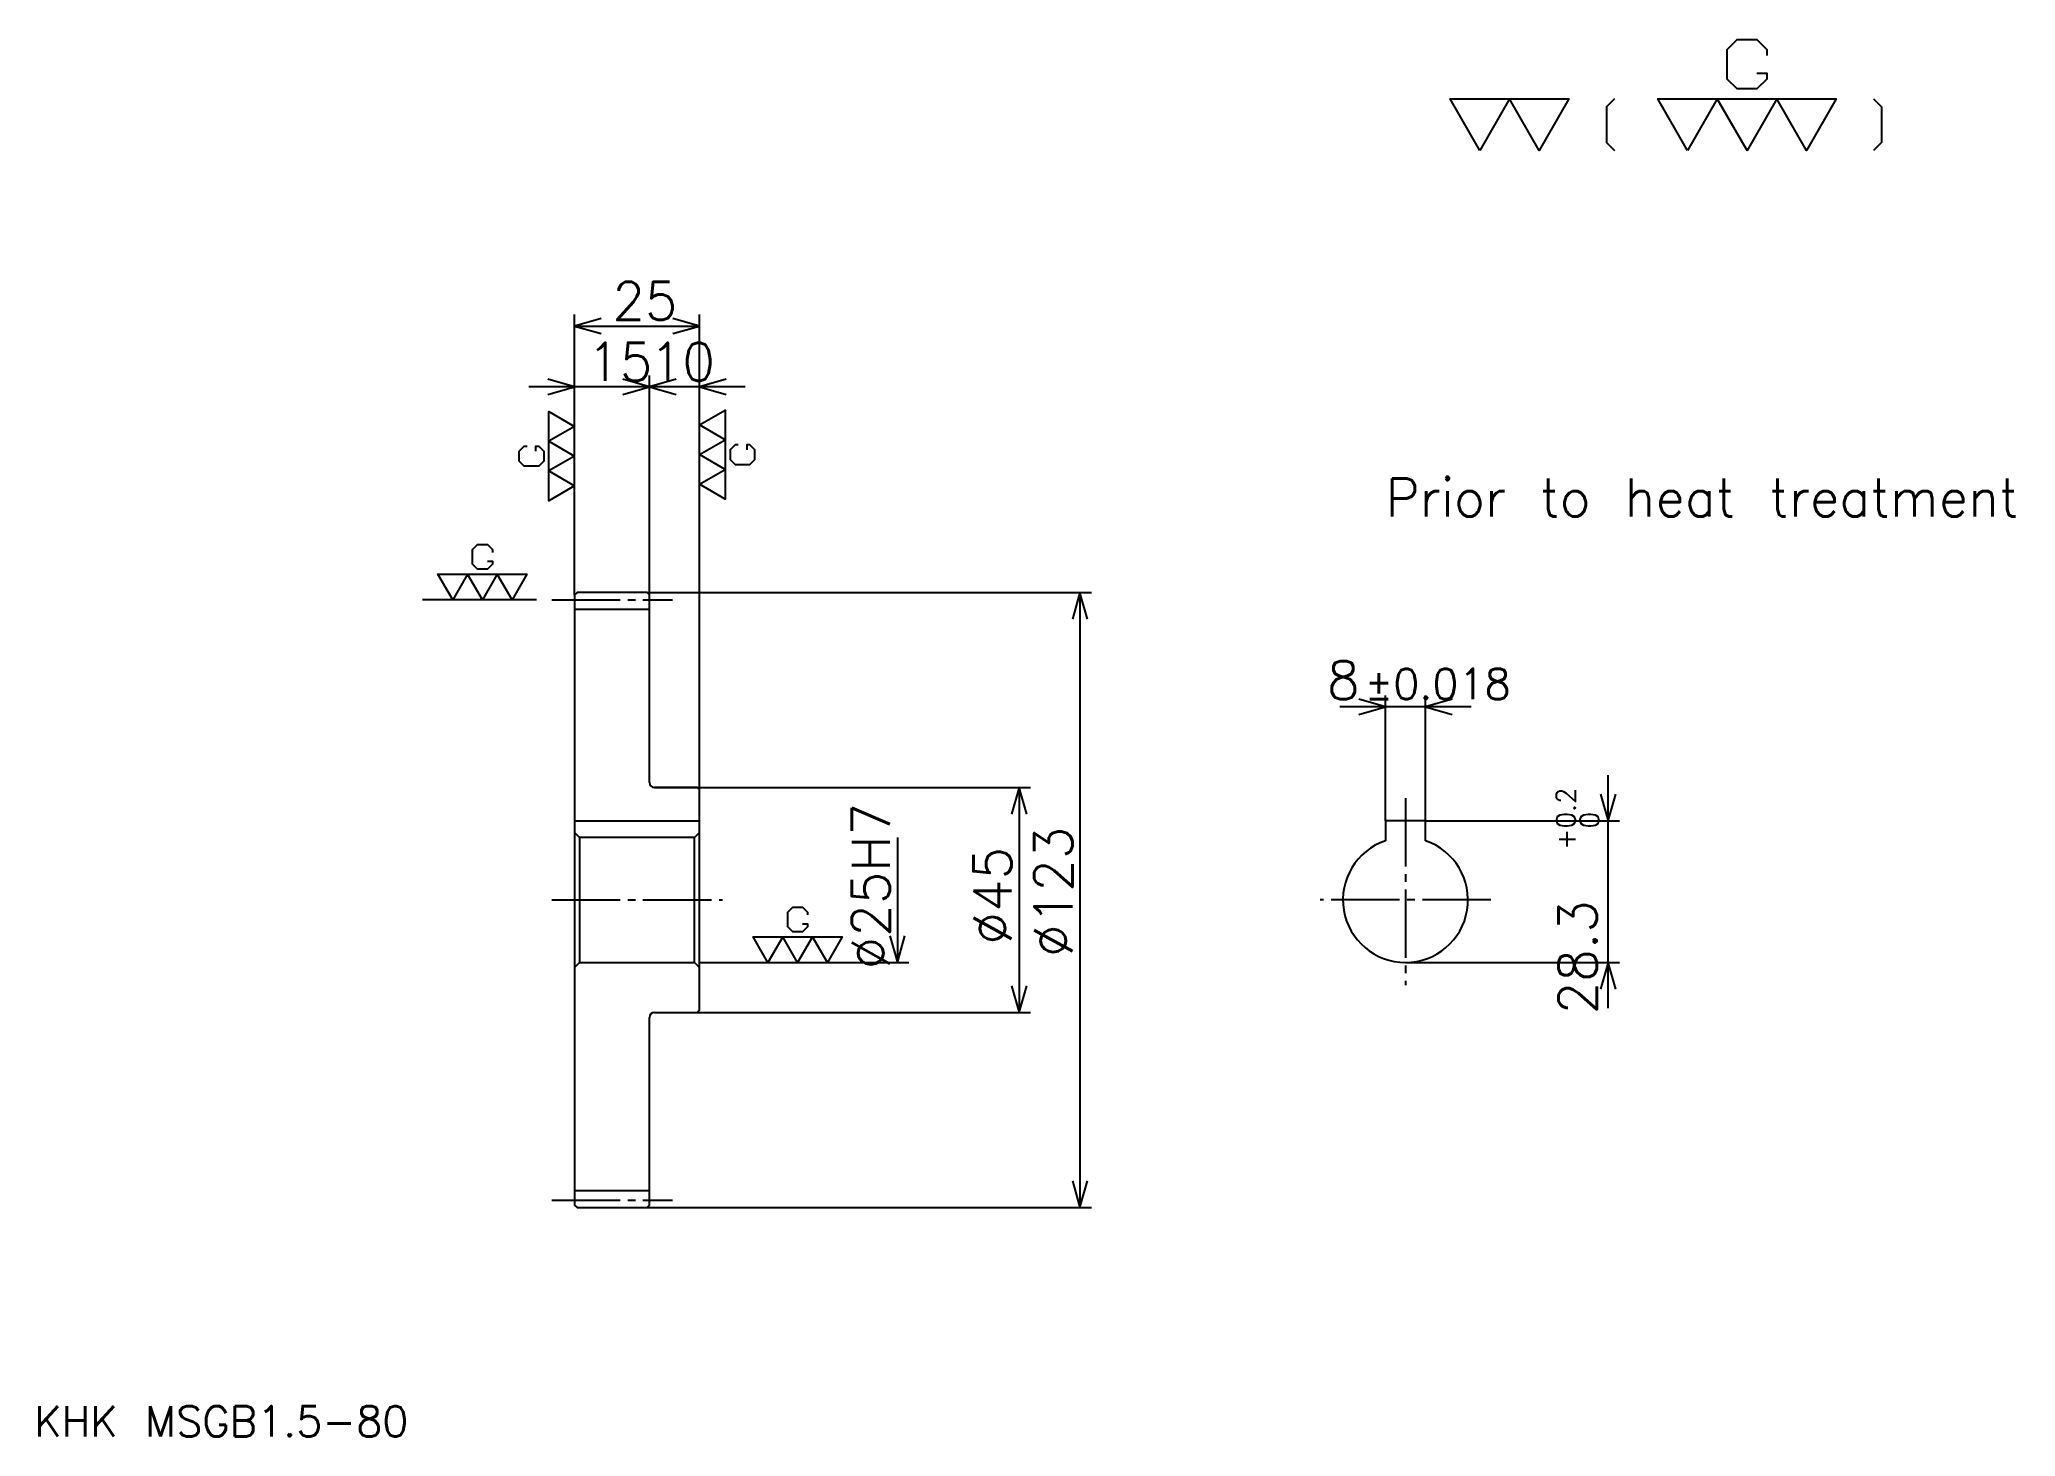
# Model space of a CAD drawing. Extents: x 16 to 411, y 17 to 296.
import ezdxf

# ---------------------------------------------------------------- set-up
doc = ezdxf.new("R2010")
doc.units = 0
doc.linetypes.add('DASHDOT', pattern=[18.260869, 13.695652, -1.521739, 1.521739, -1.521739])
doc.layers.get('0').update_dxf_attribs({"linetype": 'CONTINUOUS'})
doc.layers.add('DASHDOT', color=6, linetype='DASHDOT')
doc.styles.add('KANJI', font='TXT', dxfattribs={"bigfont": 'BIGFONT'})

msp = doc.modelspace()

# ---------------------------------------------------------------- linework, layer by layer
at = {"color": 5}
for p, q in [((123.260864, 185.521744), (123.260864, 241.065216)), ((123.260864, 238.782608), (148.260864, 238.782608)), ((148.260864, 185.521744), (148.260864, 241.065216)), ((147.391296, 226.608704), (114.130432, 226.608704)), ((157.391296, 226.608704), (129.130432, 226.608704)), ((138.260864, 185.521744), (138.260864, 228.891312)), ((123.260864, 185.021744), (123.260864, 185.521744)), ((137.760864, 185.521744), (148.260864, 185.521744)), ((138.260864, 185.021744), (138.260864, 185.521744)), ((148.260864, 185.521744), (226.630432, 185.521744)), ((148.260864, 146.021744), (148.260864, 185.521744)), ((224.347824, 185.521744), (224.347824, 62.521744)), ((302.586945, 162.647827), (276.32608, 162.647827)), ((285.456512, 139.821747), (285.456512, 164.930435)), ((293.456512, 139.821747), (293.456512, 164.930435)), ((139.260864, 146.521744), (148.260864, 146.521744)), ((148.260864, 146.521744), (214.456512, 146.521744)), ((212.173904, 146.521744), (212.173904, 101.521744)), ((329.978271, 102.391312), (329.978271, 148.952179)), ((293.456512, 139.821747), (332.260864, 139.821747)), ((187.82608, 136.521744), (187.82608, 111.521744)), ((148.260864, 111.521744), (190.108688, 111.521744)), ((289.456512, 111.521744), (332.260864, 111.521744)), ((139.260864, 101.521744), (148.260864, 101.521744)), ((148.260864, 101.521744), (214.456512, 101.521744)), ((137.760864, 62.521744), (148.260864, 62.521744)), ((148.260864, 62.521744), (226.630432, 62.521744))]:
    msp.add_line(p, q, dxfattribs=at)
at = {"color": 7}
msp.add_line((115.652168, 184.021744), (92.82608, 184.021744), dxfattribs=at)
at = {"color": 4}
for p, q in [((123.260864, 182.146744), (138.260864, 182.146744)), ((123.260864, 139.821747), (148.260864, 139.821747)), ((124.260864, 136.521744), (124.260864, 111.521744)), ((147.260864, 136.521744), (148.260864, 137.521744)), ((147.260864, 111.521744), (148.260864, 110.521744)), ((123.260864, 65.896744), (138.260864, 65.896744))]:
    msp.add_line(p, q, dxfattribs=at)
at = {"color": 7}
for points in [[(359.739136, 289.343506), (361.717407, 289.343506), (361.717407, 288.156525), (359.739136, 286.178284), (355.782623, 286.178284), (353.804352, 288.156525), (353.804352, 294.091309), (355.782623, 296.06958), (359.739136, 296.06958), (361.717407, 294.091309), (361.717407, 292.904358)], [(304.347839, 273.913055), (298.413055, 284.200012), (322.152191, 284.200012), (316.217407, 273.913055), (310.282623, 284.200012), (304.347839, 273.913055)], [(331.252197, 284.200012), (329.669586, 282.617401), (329.669586, 275.495667), (331.252197, 273.913055)], [(345.891327, 273.913055), (339.956543, 284.200012), (375.565247, 284.200012), (369.630432, 273.913055), (363.695679, 284.200012), (357.760895, 273.913055), (351.826111, 284.200012), (345.891327, 273.913055)], [(383.082611, 284.200012), (384.665222, 282.617401), (384.665222, 275.495667), (383.082611, 273.913055)], [(123.260864, 206.82608), (118.117386, 203.858704), (118.117386, 221.66304), (123.260864, 218.695648), (118.117386, 215.728271), (123.260864, 212.760864), (118.117386, 209.793488), (123.260864, 206.82608)], [(148.260864, 219), (153.404343, 221.967407), (153.404343, 204.163055), (148.260864, 207.130432), (153.404343, 210.097839), (148.260864, 213.065216), (153.404343, 216.032623), (148.260864, 219)], [(115.545647, 213.75), (115.545647, 214.739136), (116.139122, 214.739136), (117.128258, 213.75), (117.128258, 211.771744), (116.139122, 210.782608), (113.171738, 210.782608), (112.182602, 211.771744), (112.182602, 213.75), (113.171738, 214.739136), (113.765213, 214.739136)], [(155.976074, 215.043488), (155.382599, 215.043488), (154.393478, 214.054352), (154.393478, 212.076096), (155.382599, 211.086975), (158.349991, 211.086975), (159.339127, 212.076096), (159.339127, 214.054352), (158.349991, 215.043488), (157.756516, 215.043488), (157.756516, 214.054352)], [(105.836952, 191.736969), (106.82608, 191.736969), (106.82608, 191.143494), (105.836952, 190.154358), (103.858688, 190.154358), (102.86956, 191.143494), (102.86956, 194.11087), (103.858688, 195.100006), (105.836952, 195.100006), (106.82608, 194.11087), (106.82608, 193.517395)], [(98.91304, 184.021744), (95.945648, 189.165222), (113.749992, 189.165222), (110.7826, 184.021744), (107.815216, 189.165222), (104.847824, 184.021744), (101.880432, 189.165222), (98.91304, 184.021744)], [(168.880432, 119.236961), (169.869568, 119.236961), (169.869568, 118.643486), (168.880432, 117.65435), (166.902161, 117.65435), (165.91304, 118.643486), (165.91304, 121.61087), (166.902161, 122.600006), (168.880432, 122.600006), (169.869568, 121.61087), (169.869568, 121.017395)], [(161.956512, 111.521744), (158.98912, 116.665222), (176.793472, 116.665222), (173.82608, 111.521744), (170.858688, 116.665222), (167.891296, 111.521744), (164.923904, 116.665222), (161.956512, 111.521744)]]:
    msp.add_lwpolyline(points, dxfattribs=at)
at = {"color": 5}
for points in [[(128.586945, 240.304352), (123.260864, 238.782608), (128.586945, 237.260864)], [(142.934784, 237.260864), (148.260864, 238.782608), (142.934784, 240.304352)], [(117.934776, 225.086975), (123.260864, 226.608704), (117.934776, 228.130432)], [(132.934784, 225.086975), (138.260864, 226.608704), (132.934784, 228.130432)], [(143.586945, 228.130432), (138.260864, 226.608704), (143.586945, 225.086975)], [(153.586945, 228.130432), (148.260864, 226.608704), (153.586945, 225.086975)], [(225.869568, 180.195648), (224.347824, 185.521744), (222.82608, 180.195648)], [(280.130432, 161.126099), (285.456512, 162.647827), (280.130432, 164.169571)], [(298.782593, 164.169571), (293.456512, 162.647827), (298.782593, 161.126099)], [(213.695648, 141.195648), (212.173904, 146.521744), (210.652161, 141.195648)], [(328.456512, 145.147827), (329.978271, 139.821747), (331.5, 145.147827)], [(186.304337, 116.847832), (187.82608, 111.521744), (189.347809, 116.847832)], [(331.5, 106.195656), (329.978271, 111.521744), (328.456512, 106.195656)], [(210.652161, 106.847832), (212.173904, 101.521744), (213.695648, 106.847832)], [(222.82608, 67.847832), (224.347824, 62.521744), (225.869568, 67.847832)]]:
    msp.add_lwpolyline(points, dxfattribs=at)
at = {"color": 4}
for points in [[(138.260864, 147.521744), (138.260864, 185.021744), (137.760864, 185.521744), (123.760864, 185.521744), (123.260864, 185.021744), (123.260864, 110.521744)], [(139.260864, 101.521744), (147.760864, 101.521744), (148.260864, 102.021744), (148.260864, 146.021744), (147.760864, 146.521744), (139.260864, 146.521744)], [(293.456512, 135.864456), (293.456512, 139.821747), (285.456512, 139.821747), (285.456512, 135.864456)], [(123.260864, 110.521744), (124.260864, 111.521744), (147.260864, 111.521744), (147.260864, 136.521744), (124.260864, 136.521744), (123.260864, 137.521744)], [(123.260864, 110.521744), (123.260864, 63.021744), (123.760864, 62.521744), (137.760864, 62.521744), (138.260864, 63.021744), (138.260864, 100.521744)]]:
    msp.add_lwpolyline(points, dxfattribs=at)
for centre, radius, start, end in [((139.260864, 147.521744), 1, 180, 270), ((289.456512, 124.021744), 12.5, 108.66292518, 71.33707482), ((139.260864, 100.521744), 1, 90, 180)]:
    msp.add_arc(centre, radius, start, end, dxfattribs=at)
at = {"layer": 'DASHDOT', "color": 7}
for p, q in [((118.695648, 184.021744), (142.82608, 184.021744)), ((289.456512, 144.386963), (289.456512, 106.956528)), ((118.695648, 124.021744), (152.82608, 124.021744)), ((306.521729, 124.021744), (272.391296, 124.021744)), ((118.695648, 64.021744), (142.82608, 64.021744))]:
    msp.add_line(p, q, dxfattribs=at)

# ---------------------------------------------------------------- texts
at = {"color": 7, "style": 'KANJI'}
for s, height, p in [('25', 7.608696, (130.815216, 240)), ('15', 7.608696, (125.815208, 227.826096)), ('10', 7.608696, (138.315216, 227.826096)), ('Prior to heat treatment', 7.608696, (285.456512, 200.691315)), ('8', 7.608696, (273.750671, 164.169571)), ('%%p0.018', 6.086957, (281.282349, 164.169571)), ('KHK MSGB1.5-80', 6.086957, (15.217391, 16.73913))]:
    msp.add_text(s, height=height, dxfattribs=at).set_placement(p)
for s, height, p in [('%%c25H7', 7.608696, (186.304337, 110.135872)), ('0.2', 3.804348, (323.434784, 138.340942)), ('0', 3.804348, (328.152161, 138.340942)), ('%%c123', 7.608696, (222.82608, 112.608704)), ('+', 3.804348, (323.434784, 134.080078)), ('%%c45', 7.608696, (210.652161, 115.081528)), ('28.3', 7.608696, (327.695648, 101.146622))]:
    msp.add_text(s, height=height, rotation=90, dxfattribs=at).set_placement(p)

doc.saveas('drawing.dxf')
